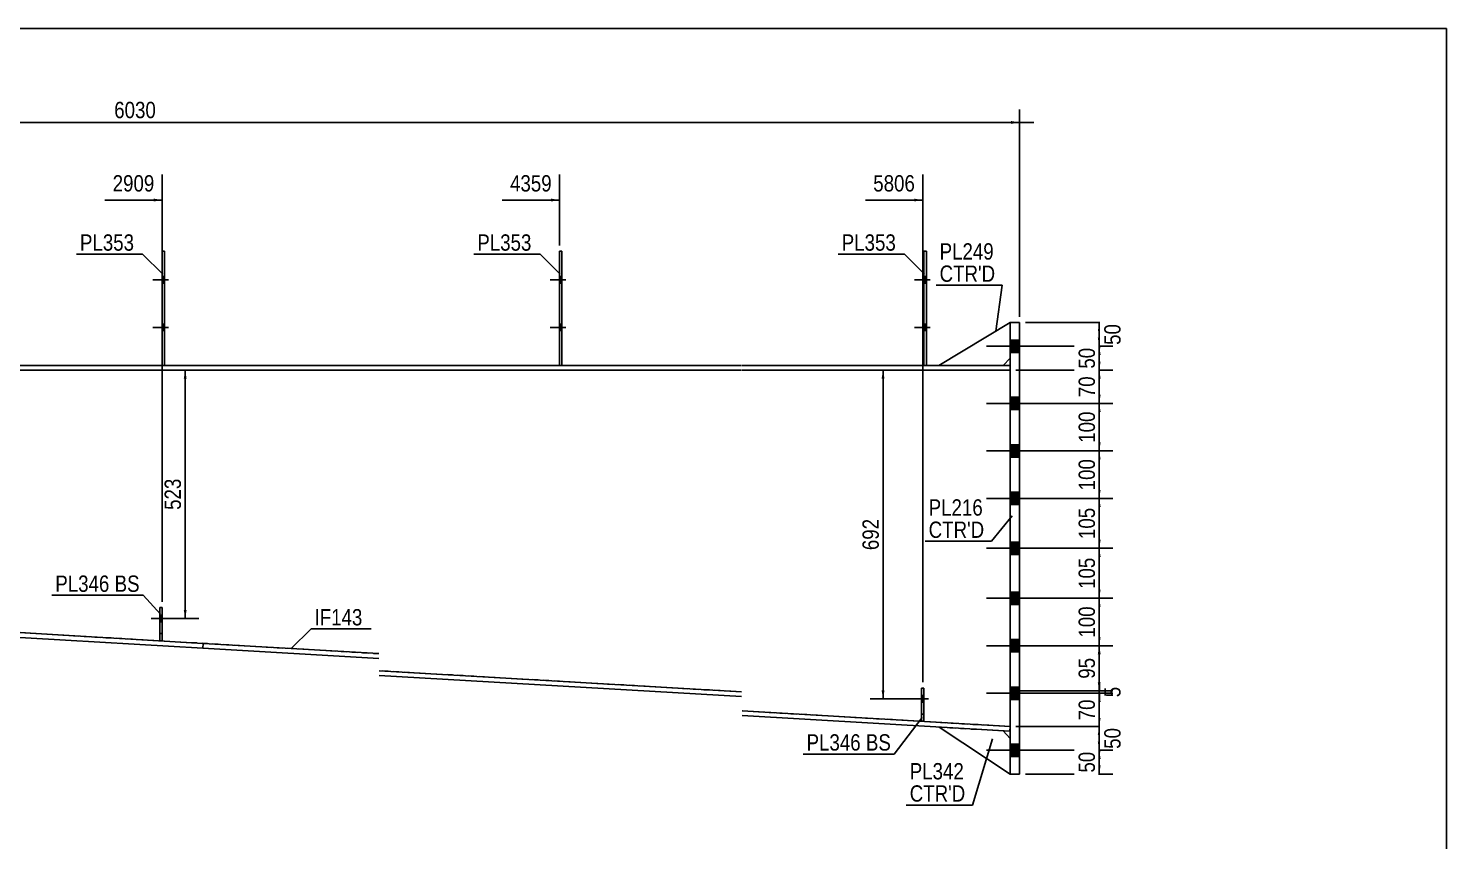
# Model space of a CAD drawing. Header units: millimetres. Extents: x -278 to 134, y -161 to 126.
# Drawn here: x -114.8 to 134, y -16.5 to 125.9 of the extents above; entities that cross this region are included whole.
import ezdxf

# ---------------------------------------------------------------- set-up
doc = ezdxf.new("R2010")
doc.units = ezdxf.units.MM
doc.linetypes.add('DXK_LINE_DOT1', pattern=[1.8814, 0.9407, -0.9407])
doc.linetypes.add('DXK_LINE_DOT2', pattern=[3.9198, 1.9599, -1.9599])
doc.styles.add('Arial Narrow', font='ARIALN.TTF', dxfattribs={"height": 0.2})

# ---------------------------------------------------------------- blocks, each defined once
blk = doc.blocks.new('Unknown-622306180-1210')
at = {"color": 5, "linetype": 'Continuous'}
for p, q in [((134.03, 125.9), (-275.97, 125.9)), ((134.03, -161.1), (134.03, 125.9))]:
    blk.add_line(p, q, dxfattribs=at)
blk = doc.blocks.new('Part-622306180-1384 - 1361')
at = {"color": 2, "linetype": 'Continuous'}
for p, q in [((41.92, 4.4), (41.92, 10.23)), ((41.92, 10.23), (42.34, 10.23)), ((42.34, 10.23), (42.34, 4.4)), ((42.34, 4.4), (41.92, 4.4))]:
    blk.add_line(p, q, dxfattribs=at)
at = {"color": 7, "linetype": 'DXK_LINE_DOT1'}
blk.add_line((41.92, 5.65), (42.34, 5.65), dxfattribs=at)
blk = doc.blocks.new('Part-622306180-1587 - 1361')
at = {"color": 2, "linetype": 'Continuous'}
for p, q in [((-21.18, 86.81), (-21.59, 86.81)), ((-21.59, 86.81), (-21.59, 66.81)), ((-21.18, 66.81), (-21.18, 86.81))]:
    blk.add_line(p, q, dxfattribs=at)
at = {"color": 7, "linetype": 'DXK_LINE_DOT1'}
blk.add_line((-21.59, 66.81), (-21.18, 66.81), dxfattribs=at)
blk = doc.blocks.new('Part-622306180-1406 - 1361')
at = {"color": 7, "linetype": 'DXK_LINE_DOT1'}
for p, q in [((41.92, 4.4), (41.92, 10.23)), ((41.92, 10.23), (42.34, 10.23)), ((42.34, 10.23), (42.34, 4.4)), ((42.34, 4.4), (41.92, 4.4))]:
    blk.add_line(p, q, dxfattribs=at)
blk = doc.blocks.new('Part-622306180-1428 - 1361')
at = {"color": 2, "linetype": 'Continuous'}
for p, q in [((-91.72, 18.52), (-91.72, 24.35)), ((-91.72, 24.35), (-91.3, 24.35)), ((-91.3, 24.35), (-91.3, 18.52)), ((-91.3, 18.52), (-91.72, 18.52))]:
    blk.add_line(p, q, dxfattribs=at)
at = {"color": 7, "linetype": 'DXK_LINE_DOT1'}
blk.add_line((-91.72, 19.77), (-91.3, 19.77), dxfattribs=at)
blk = doc.blocks.new('Part-622306180-1450 - 1361')
at = {"color": 2, "linetype": 'Continuous'}
for p, q in [((-123.22, 66.81), (-53.32, 66.81)), ((-123.22, 65.98), (-53.32, 65.98)), ((-53.22, 66.81), (10.32, 66.81)), ((-53.22, 65.98), (10.32, 65.98)), ((10.42, 66.81), (57.46, 66.81)), ((10.42, 65.98), (57.46, 65.98))]:
    blk.add_line(p, q, dxfattribs=at)
at = {"color": 7, "linetype": 'DXK_LINE_DOT1'}
blk.add_line((57.46, 65.98), (57.46, 66.81), dxfattribs=at)
blk = doc.blocks.new('Bolt-622306180-1766 - 1361')
at = {"linetype": 'Continuous'}
blk.add_hatch(color=3, dxfattribs=at).paths.add_polyline_path([(42.34, 7.73), (42.34, 8.9), (41.92, 8.9), (41.92, 7.73)])
at = {"color": 3, "linetype": 'Continuous'}
for p, q in [((43.13, 8.32), (40.38, 8.32)), ((42.34, 8.9), (41.92, 8.9)), ((42.34, 7.73), (41.92, 7.73))]:
    blk.add_line(p, q, dxfattribs=at)
blk = doc.blocks.new('Part-622306180-1690 - 1361')
at = {"color": 2, "linetype": 'Continuous'}
for p, q in [((57.46, 74.31), (59.12, 74.31)), ((57.46, -4.85), (57.46, 74.31)), ((59.12, 74.31), (59.12, -4.85)), ((59.12, -4.85), (57.46, -4.85))]:
    blk.add_line(p, q, dxfattribs=at)
blk = doc.blocks.new('Bolt-622306180-1764 - 1361')
at = {"color": 3, "linetype": 'DXK_LINE_DOT2'}
for p, q in [((-90.51, 22.44), (-93.26, 22.44)), ((-91.3, 23.02), (-91.72, 23.02)), ((-91.3, 21.85), (-91.72, 21.85))]:
    blk.add_line(p, q, dxfattribs=at)
blk = doc.blocks.new('Part-622306180-1525 - 1361')
at = {"color": 2, "linetype": 'Continuous'}
for p, q in [((-249.33, 32.63), (-249.38, 31.8)), ((-187.25, 29), (-249.33, 32.63)), ((-187.25, 28.17), (-249.38, 31.8)), ((-123.32, 23.68), (-187.15, 27.41)), ((-123.32, 22.84), (-187.15, 26.57)), ((-84.1, 18.06), (-123.22, 20.35)), ((-84.15, 17.23), (-123.22, 19.51)), ((-84.15, 17.23), (-84.1, 18.06))]:
    blk.add_line(p, q, dxfattribs=at)
blk = doc.blocks.new('Part-622306180-1547 - 1361')
at = {"color": 2, "linetype": 'Continuous'}
for p, q in [((-84.15, 17.23), (-84.1, 18.06)), ((-53.32, 16.26), (-84.1, 18.06)), ((-53.32, 15.43), (-84.15, 17.23)), ((10.32, 9.56), (-53.22, 13.27)), ((10.32, 8.72), (-53.22, 12.44)), ((57.46, 3.48), (10.42, 6.23)), ((57.41, 2.65), (10.42, 5.39)), ((57.41, 2.65), (57.46, 3.48))]:
    blk.add_line(p, q, dxfattribs=at)
blk = doc.blocks.new('Part-622306180-1552 - 1361')
at = {"color": 7, "linetype": 'DXK_LINE_DOT1'}
for p, q in [((-123.22, 65.98), (-53.32, 65.98)), ((-53.22, 65.98), (10.32, 65.98)), ((10.42, 65.98), (57.46, 65.98)), ((57.46, 65.98), (57.46, 3.48)), ((-53.32, 16.26), (-123.22, 20.35)), ((10.32, 9.56), (-53.22, 13.27)), ((57.46, 3.48), (10.42, 6.23))]:
    blk.add_line(p, q, dxfattribs=at)
blk = doc.blocks.new('Bolt-622306180-1553 - 1361')
at = {"linetype": 'Continuous'}
for points in [[(57.46, 71.23), (57.46, 69.06), (59.12, 69.06), (59.12, 71.23)], [(57.46, 71.23), (57.46, 69.06), (59.12, 69.06), (59.12, 71.23)], [(57.46, 61.23), (57.46, 59.06), (59.12, 59.06), (59.12, 61.23)], [(57.46, 61.23), (57.46, 59.06), (59.12, 59.06), (59.12, 61.23)], [(57.46, 52.9), (57.46, 50.73), (59.12, 50.73), (59.12, 52.9)], [(57.46, 52.9), (57.46, 50.73), (59.12, 50.73), (59.12, 52.9)], [(57.46, 44.56), (57.46, 42.4), (59.12, 42.4), (59.12, 44.56)], [(57.46, 44.56), (57.46, 42.4), (59.12, 42.4), (59.12, 44.56)], [(57.46, 35.81), (57.46, 33.65), (59.12, 33.65), (59.12, 35.81)], [(57.46, 35.81), (57.46, 33.65), (59.12, 33.65), (59.12, 35.81)], [(57.46, 27.06), (57.46, 24.9), (59.12, 24.9), (59.12, 27.06)], [(57.46, 27.06), (57.46, 24.9), (59.12, 24.9), (59.12, 27.06)], [(57.46, 18.73), (57.46, 16.56), (59.12, 16.56), (59.12, 18.73)], [(57.46, 18.73), (57.46, 16.56), (59.12, 16.56), (59.12, 18.73)], [(57.46, 10.4), (57.46, 8.23), (59.12, 8.23), (59.12, 10.4)], [(57.46, 10.4), (57.46, 8.23), (59.12, 8.23), (59.12, 10.4)], [(57.46, 0.4), (57.46, -1.77), (59.12, -1.77), (59.12, 0.4)], [(57.46, 0.4), (57.46, -1.77), (59.12, -1.77), (59.12, 0.4)]]:
    blk.add_hatch(color=3, dxfattribs=at).paths.add_polyline_path(points)
at = {"color": 3, "linetype": 'Continuous'}
for p, q in [((62.11, 70.15), (53.29, 70.15)), ((62.11, 70.15), (53.29, 70.15)), ((59.12, 71.23), (57.46, 71.23)), ((59.12, 71.23), (57.46, 71.23)), ((59.12, 69.06), (57.46, 69.06)), ((59.12, 69.06), (57.46, 69.06)), ((62.11, 60.15), (53.29, 60.15)), ((62.11, 60.15), (53.29, 60.15)), ((59.12, 61.23), (57.46, 61.23)), ((59.12, 61.23), (57.46, 61.23)), ((59.12, 59.06), (57.46, 59.06)), ((59.12, 59.06), (57.46, 59.06)), ((59.12, 52.9), (57.46, 52.9)), ((59.12, 52.9), (57.46, 52.9)), ((62.11, 51.81), (53.29, 51.81)), ((62.11, 51.81), (53.29, 51.81)), ((59.12, 50.73), (57.46, 50.73)), ((59.12, 50.73), (57.46, 50.73)), ((62.11, 43.48), (53.29, 43.48)), ((62.11, 43.48), (53.29, 43.48)), ((59.12, 44.56), (57.46, 44.56)), ((59.12, 44.56), (57.46, 44.56)), ((59.12, 42.4), (57.46, 42.4)), ((59.12, 42.4), (57.46, 42.4)), ((59.12, 35.81), (57.46, 35.81)), ((59.12, 35.81), (57.46, 35.81)), ((62.11, 34.73), (53.29, 34.73)), ((62.11, 34.73), (53.29, 34.73)), ((59.12, 33.65), (57.46, 33.65)), ((59.12, 33.65), (57.46, 33.65)), ((62.11, 25.98), (53.29, 25.98)), ((62.11, 25.98), (53.29, 25.98)), ((59.12, 27.06), (57.46, 27.06)), ((59.12, 27.06), (57.46, 27.06)), ((59.12, 24.9), (57.46, 24.9)), ((59.12, 24.9), (57.46, 24.9)), ((62.11, 17.65), (53.29, 17.65)), ((62.11, 17.65), (53.29, 17.65)), ((59.12, 18.73), (57.46, 18.73)), ((59.12, 18.73), (57.46, 18.73)), ((59.12, 16.56), (57.46, 16.56)), ((59.12, 16.56), (57.46, 16.56)), ((59.12, 10.4), (57.46, 10.4)), ((59.12, 10.4), (57.46, 10.4)), ((62.11, 9.31), (53.29, 9.31)), ((62.11, 9.31), (53.29, 9.31)), ((59.12, 8.23), (57.46, 8.23)), ((59.12, 8.23), (57.46, 8.23)), ((59.12, 0.4), (57.46, 0.4)), ((59.12, 0.4), (57.46, 0.4)), ((62.11, -0.69), (53.29, -0.69)), ((62.11, -0.69), (53.29, -0.69)), ((59.12, -1.77), (57.46, -1.77)), ((59.12, -1.77), (57.46, -1.77))]:
    blk.add_line(p, q, dxfattribs=at)
blk = doc.blocks.new('Bolt-622306180-1554 - 1361')
at = {"linetype": 'Continuous'}
for points in [[(-21.18, 81.23), (-21.18, 82.4), (-21.59, 82.4), (-21.59, 81.23)], [(-21.18, 81.23), (-21.18, 82.4), (-21.59, 82.4), (-21.59, 81.23)], [(-21.18, 72.9), (-21.18, 74.06), (-21.59, 74.06), (-21.59, 72.9)], [(-21.18, 72.9), (-21.18, 74.06), (-21.59, 74.06), (-21.59, 72.9)]]:
    blk.add_hatch(color=3, dxfattribs=at).paths.add_polyline_path(points)
at = {"color": 3, "linetype": 'Continuous'}
for p, q in [((-21.18, 82.4), (-21.59, 82.4)), ((-21.18, 82.4), (-21.59, 82.4)), ((-20.51, 81.81), (-23.26, 81.81)), ((-20.51, 81.81), (-23.26, 81.81)), ((-21.18, 81.23), (-21.59, 81.23)), ((-21.18, 81.23), (-21.59, 81.23)), ((-20.51, 73.48), (-23.26, 73.48)), ((-20.51, 73.48), (-23.26, 73.48)), ((-21.18, 74.06), (-21.59, 74.06)), ((-21.18, 74.06), (-21.59, 74.06)), ((-21.18, 72.9), (-21.59, 72.9)), ((-21.18, 72.9), (-21.59, 72.9))]:
    blk.add_line(p, q, dxfattribs=at)
blk = doc.blocks.new('Bolt-622306180-1555 - 1361')
at = {"linetype": 'Continuous'}
for points in [[(42.76, 81.23), (42.76, 82.4), (42.34, 82.4), (42.34, 81.23)], [(42.76, 81.23), (42.76, 82.4), (42.34, 82.4), (42.34, 81.23)], [(42.76, 72.9), (42.76, 74.06), (42.34, 74.06), (42.34, 72.9)], [(42.76, 72.9), (42.76, 74.06), (42.34, 74.06), (42.34, 72.9)]]:
    blk.add_hatch(color=3, dxfattribs=at).paths.add_polyline_path(points)
at = {"color": 3, "linetype": 'Continuous'}
for p, q in [((42.76, 82.4), (42.34, 82.4)), ((42.76, 82.4), (42.34, 82.4)), ((43.42, 81.81), (40.67, 81.81)), ((43.42, 81.81), (40.67, 81.81)), ((42.76, 81.23), (42.34, 81.23)), ((42.76, 81.23), (42.34, 81.23)), ((43.42, 73.48), (40.67, 73.48)), ((43.42, 73.48), (40.67, 73.48)), ((42.76, 74.06), (42.34, 74.06)), ((42.76, 74.06), (42.34, 74.06)), ((42.76, 72.9), (42.34, 72.9)), ((42.76, 72.9), (42.34, 72.9))]:
    blk.add_line(p, q, dxfattribs=at)
blk = doc.blocks.new('Part-622306180-1582 - 1361')
at = {"color": 2, "linetype": 'Continuous'}
for p, q in [((-91.3, 66.81), (-91.3, 86.81)), ((-91.3, 86.81), (-90.88, 86.81)), ((-90.88, 66.81), (-90.88, 86.81))]:
    blk.add_line(p, q, dxfattribs=at)
at = {"color": 7, "linetype": 'DXK_LINE_DOT1'}
blk.add_line((-91.3, 66.81), (-90.88, 66.81), dxfattribs=at)
blk = doc.blocks.new('Part-622306180-1592 - 1361')
at = {"color": 2, "linetype": 'Continuous'}
for p, q in [((42.76, 86.81), (42.34, 86.81)), ((42.34, 86.81), (42.34, 66.81)), ((42.76, 66.81), (42.76, 86.81))]:
    blk.add_line(p, q, dxfattribs=at)
at = {"color": 7, "linetype": 'DXK_LINE_DOT1'}
blk.add_line((42.34, 66.81), (42.76, 66.81), dxfattribs=at)
blk = doc.blocks.new('Part-622306180-1661 - 1361')
at = {"color": 2, "linetype": 'Continuous'}
for p, q in [((57.46, -4.86), (44.98, 3.37)), ((56.21, 2.72), (57.46, 1.39))]:
    blk.add_line(p, q, dxfattribs=at)
at = {"color": 7, "linetype": 'DXK_LINE_DOT1'}
for p, q in [((44.98, 3.37), (56.21, 2.72)), ((57.46, -4.86), (57.46, 1.39))]:
    blk.add_line(p, q, dxfattribs=at)
blk = doc.blocks.new('Part-622306180-1712 - 1361')
at = {"color": 7, "linetype": 'DXK_LINE_DOT1'}
for p, q in [((-91.72, 18.52), (-91.72, 24.35)), ((-91.72, 24.35), (-91.3, 24.35)), ((-91.3, 24.35), (-91.3, 18.52)), ((-91.3, 18.52), (-91.72, 18.52))]:
    blk.add_line(p, q, dxfattribs=at)
blk = doc.blocks.new('Part-622306180-1741 - 1361')
at = {"color": 2, "linetype": 'Continuous'}
for p, q in [((57.46, 74.31), (44.96, 66.81)), ((56.21, 66.81), (57.46, 68.06))]:
    blk.add_line(p, q, dxfattribs=at)
at = {"color": 7, "linetype": 'DXK_LINE_DOT1'}
for p, q in [((57.46, 68.06), (57.46, 74.31)), ((44.96, 66.81), (56.21, 66.81))]:
    blk.add_line(p, q, dxfattribs=at)
blk = doc.blocks.new('Bolt-622306180-1762 - 1361')
at = {"linetype": 'Continuous'}
for points in [[(-90.88, 81.23), (-90.88, 82.4), (-91.3, 82.4), (-91.3, 81.23)], [(-90.88, 81.23), (-90.88, 82.4), (-91.3, 82.4), (-91.3, 81.23)], [(-90.88, 72.9), (-90.88, 74.06), (-91.3, 74.06), (-91.3, 72.9)], [(-90.88, 72.9), (-90.88, 74.06), (-91.3, 74.06), (-91.3, 72.9)]]:
    blk.add_hatch(color=3, dxfattribs=at).paths.add_polyline_path(points)
at = {"color": 3, "linetype": 'Continuous'}
for p, q in [((-90.88, 82.4), (-91.3, 82.4)), ((-90.88, 82.4), (-91.3, 82.4)), ((-90.22, 81.81), (-92.97, 81.81)), ((-90.22, 81.81), (-92.97, 81.81)), ((-90.88, 81.23), (-91.3, 81.23)), ((-90.88, 81.23), (-91.3, 81.23)), ((-90.22, 73.48), (-92.97, 73.48)), ((-90.22, 73.48), (-92.97, 73.48)), ((-90.88, 74.06), (-91.3, 74.06)), ((-90.88, 74.06), (-91.3, 74.06)), ((-90.88, 72.9), (-91.3, 72.9)), ((-90.88, 72.9), (-91.3, 72.9))]:
    blk.add_line(p, q, dxfattribs=at)
blk = doc.blocks.new('Bolt-622306180-1763 - 1361')
at = {"linetype": 'Continuous'}
blk.add_hatch(color=3, dxfattribs=at).paths.add_polyline_path([(-91.3, 21.85), (-91.3, 23.02), (-91.72, 23.02), (-91.72, 21.85)])
at = {"color": 3, "linetype": 'Continuous'}
for p, q in [((-90.51, 22.44), (-93.26, 22.44)), ((-91.3, 23.02), (-91.72, 23.02)), ((-91.3, 21.85), (-91.72, 21.85))]:
    blk.add_line(p, q, dxfattribs=at)
blk = doc.blocks.new('Bolt-622306180-1767 - 1361')
at = {"color": 3, "linetype": 'DXK_LINE_DOT2'}
for p, q in [((43.13, 8.32), (40.38, 8.32)), ((42.34, 8.9), (41.92, 8.9)), ((42.34, 7.73), (41.92, 7.73))]:
    blk.add_line(p, q, dxfattribs=at)
blk = doc.blocks.new('StraightDimension-622306180-4343 - 1361')
at = {"linetype": 'Continuous'}
for points in [[(72.83, 72.81), (73.08, 74.31), (73.33, 72.81)], [(73.33, 71.65), (73.08, 70.15), (72.83, 71.65)]]:
    blk.add_hatch(color=7, dxfattribs=at).paths.add_polyline_path(points)
at = {"color": 7, "linetype": 'Continuous'}
for p, q in [((60.12, 74.31), (75.33, 74.31)), ((73.08, 70.15), (73.08, 74.31)), ((58.46, 70.15), (75.33, 70.15))]:
    blk.add_line(p, q, dxfattribs=at)
at = {"color": 0}
blk.add_wipeout([(77.43, 74.66), (73.23, 74.66), (73.23, 69.8), (77.43, 69.8)], dxfattribs=at)
at = {"color": 3, "style": 'Arial Narrow'}
blk.add_text('50', height=2.863, rotation=90.0002, dxfattribs=at).set_placement((76.83, 70.4))
blk = doc.blocks.new('StraightDimension-622306180-4345 - 1361')
at = {"linetype": 'Continuous'}
for points in [[(72.83, 64.48), (73.08, 65.98), (73.33, 64.48)], [(73.33, 61.65), (73.08, 60.15), (72.83, 61.65)]]:
    blk.add_hatch(color=7, dxfattribs=at).paths.add_polyline_path(points)
at = {"color": 7, "linetype": 'Continuous'}
for p, q in [((58.46, 65.98), (75.48, 65.98)), ((73.08, 60.15), (73.08, 65.98)), ((58.46, 60.15), (75.48, 60.15))]:
    blk.add_line(p, q, dxfattribs=at)
at = {"color": 0}
blk.add_wipeout([(72.93, 65.49), (68.73, 65.49), (68.73, 60.63), (72.93, 60.63)], dxfattribs=at)
at = {"color": 3, "style": 'Arial Narrow'}
blk.add_text('70', height=2.863, rotation=90.0002, dxfattribs=at).set_placement((72.33, 61.23))
blk = doc.blocks.new('StraightDimension-622306180-4352 - 1361')
at = {"linetype": 'Continuous'}
for points in [[(73.33, 11.24), (73.08, 9.74), (72.83, 11.24)], [(72.83, 7.81), (73.08, 9.31), (73.33, 7.81)]]:
    blk.add_hatch(color=7, dxfattribs=at).paths.add_polyline_path(points)
at = {"color": 7, "linetype": 'Continuous'}
for p, q in [((58.46, 9.74), (75.33, 9.74)), ((58.46, 9.31), (75.33, 9.31)), ((73.08, 9.31), (73.08, 9.74))]:
    blk.add_line(p, q, dxfattribs=at)
at = {"color": 0}
blk.add_wipeout([(77.43, 11.04), (73.23, 11.04), (73.23, 8.01), (77.43, 8.01)], dxfattribs=at)
at = {"color": 3, "style": 'Arial Narrow'}
blk.add_text('5', height=2.86, rotation=90.0002, dxfattribs=at).set_placement((76.83, 8.61))
blk = doc.blocks.new('StraightDimension-622306180-2041 - 1361')
at = {"linetype": 'Continuous'}
blk.add_hatch(color=7, dxfattribs=at).paths.add_polyline_path([(57.62, 109.66), (59.12, 109.41), (57.62, 109.16)])
at = {"color": 7, "linetype": 'Continuous'}
for p, q in [((59.12, 75.31), (59.12, 111.66)), ((-251.25, 109.41), (59.12, 109.41)), ((59.12, 109.41), (61.62, 109.41))]:
    blk.add_line(p, q, dxfattribs=at)
at = {"color": 0}
blk.add_wipeout([(-91.81, 109.56), (-91.81, 113.76), (-100.32, 113.76), (-100.32, 109.56)], dxfattribs=at)
at = {"color": 3, "style": 'Arial Narrow'}
blk.add_text('6030', height=2.863, dxfattribs=at).set_placement((-99.72, 110.16))
blk = doc.blocks.new('StraightDimension-622306180-2052 - 1361')
at = {"linetype": 'Continuous'}
for points in [[(-87.52, 64.48), (-87.27, 65.98), (-87.02, 64.48)], [(-87.02, 23.94), (-87.27, 22.44), (-87.52, 23.94)]]:
    blk.add_hatch(color=7, dxfattribs=at).paths.add_polyline_path(points)
at = {"color": 7, "linetype": 'Continuous'}
for p, q in [((-85.1, 65.98), (-89.52, 65.98)), ((-87.27, 22.44), (-87.27, 65.98)), ((-90.45, 22.44), (-84.87, 22.44))]:
    blk.add_line(p, q, dxfattribs=at)
at = {"color": 0}
blk.add_wipeout([(-87.42, 47.55), (-91.62, 47.55), (-91.62, 40.87), (-87.42, 40.87)], dxfattribs=at)
at = {"color": 3, "style": 'Arial Narrow'}
blk.add_text('523', height=2.863, rotation=90.0002, dxfattribs=at).set_placement((-88.02, 41.47))
blk = doc.blocks.new('StraightDimension-622306180-2125 - 1361')
at = {"linetype": 'Continuous'}
for points in [[(34.91, 64.48), (35.16, 65.98), (35.41, 64.48)], [(35.41, 9.82), (35.16, 8.32), (34.91, 9.82)]]:
    blk.add_hatch(color=7, dxfattribs=at).paths.add_polyline_path(points)
at = {"color": 7, "linetype": 'Continuous'}
for p, q in [((42.28, 65.98), (32.91, 65.98)), ((35.16, 8.32), (35.16, 65.98)), ((42.24, 8.32), (32.91, 8.32))]:
    blk.add_line(p, q, dxfattribs=at)
at = {"color": 0}
blk.add_wipeout([(35.01, 40.49), (30.81, 40.49), (30.81, 33.81), (35.01, 33.81)], dxfattribs=at)
at = {"color": 3, "style": 'Arial Narrow'}
blk.add_text('692', height=2.863, rotation=90.0002, dxfattribs=at).set_placement((34.41, 34.41))
blk = doc.blocks.new('StraightDimension-622306180-4344 - 1361')
at = {"linetype": 'Continuous'}
for points in [[(72.83, 68.65), (73.08, 70.15), (73.33, 68.65)], [(73.33, 67.48), (73.08, 65.98), (72.83, 67.48)]]:
    blk.add_hatch(color=7, dxfattribs=at).paths.add_polyline_path(points)
at = {"color": 7, "linetype": 'Continuous'}
for p, q in [((58.46, 70.15), (75.48, 70.15)), ((73.08, 65.98), (73.08, 70.15)), ((58.46, 65.98), (75.48, 65.98))]:
    blk.add_line(p, q, dxfattribs=at)
at = {"color": 0}
blk.add_wipeout([(72.93, 70.49), (68.73, 70.49), (68.73, 65.63), (72.93, 65.63)], dxfattribs=at)
at = {"color": 3, "style": 'Arial Narrow'}
blk.add_text('50', height=2.863, rotation=90.0002, dxfattribs=at).set_placement((72.33, 66.23))
blk = doc.blocks.new('StraightDimension-622306180-4346 - 1361')
at = {"linetype": 'Continuous'}
for points in [[(72.83, 58.65), (73.08, 60.15), (73.33, 58.65)], [(73.33, 53.31), (73.08, 51.81), (72.83, 53.31)]]:
    blk.add_hatch(color=7, dxfattribs=at).paths.add_polyline_path(points)
at = {"color": 7, "linetype": 'Continuous'}
for p, q in [((58.46, 60.15), (75.48, 60.15)), ((73.08, 51.81), (73.08, 60.15)), ((58.46, 51.81), (75.48, 51.81))]:
    blk.add_line(p, q, dxfattribs=at)
at = {"color": 0}
blk.add_wipeout([(72.93, 59.32), (68.73, 59.32), (68.73, 52.64), (72.93, 52.64)], dxfattribs=at)
at = {"color": 3, "style": 'Arial Narrow'}
blk.add_text('100', height=2.863, rotation=90.0002, dxfattribs=at).set_placement((72.33, 53.24))
blk = doc.blocks.new('StraightDimension-622306180-4347 - 1361')
at = {"linetype": 'Continuous'}
for points in [[(72.83, 50.31), (73.08, 51.81), (73.33, 50.31)], [(73.33, 44.98), (73.08, 43.48), (72.83, 44.98)]]:
    blk.add_hatch(color=7, dxfattribs=at).paths.add_polyline_path(points)
at = {"color": 7, "linetype": 'Continuous'}
for p, q in [((58.46, 51.81), (75.48, 51.81)), ((73.08, 43.48), (73.08, 51.81)), ((58.7, 43.48), (75.48, 43.48))]:
    blk.add_line(p, q, dxfattribs=at)
at = {"color": 0}
blk.add_wipeout([(72.93, 50.99), (68.73, 50.99), (68.73, 44.3), (72.93, 44.3)], dxfattribs=at)
at = {"color": 3, "style": 'Arial Narrow'}
blk.add_text('100', height=2.863, rotation=90.0002, dxfattribs=at).set_placement((72.33, 44.9))
blk = doc.blocks.new('StraightDimension-622306180-4348 - 1361')
at = {"linetype": 'Continuous'}
for points in [[(72.83, 41.98), (73.08, 43.48), (73.33, 41.98)], [(73.33, 36.23), (73.08, 34.73), (72.83, 36.23)]]:
    blk.add_hatch(color=7, dxfattribs=at).paths.add_polyline_path(points)
at = {"color": 7, "linetype": 'Continuous'}
for p, q in [((58.7, 43.48), (75.48, 43.48)), ((73.08, 34.73), (73.08, 43.48)), ((58.46, 34.73), (75.48, 34.73))]:
    blk.add_line(p, q, dxfattribs=at)
at = {"color": 0}
blk.add_wipeout([(72.93, 42.45), (68.73, 42.45), (68.73, 35.76), (72.93, 35.76)], dxfattribs=at)
at = {"color": 3, "style": 'Arial Narrow'}
blk.add_text('105', height=2.863, rotation=90.0002, dxfattribs=at).set_placement((72.33, 36.36))
blk = doc.blocks.new('StraightDimension-622306180-4349 - 1361')
at = {"linetype": 'Continuous'}
for points in [[(72.83, 33.23), (73.08, 34.73), (73.33, 33.23)], [(73.33, 27.48), (73.08, 25.98), (72.83, 27.48)]]:
    blk.add_hatch(color=7, dxfattribs=at).paths.add_polyline_path(points)
at = {"color": 7, "linetype": 'Continuous'}
for p, q in [((58.46, 34.73), (75.48, 34.73)), ((73.08, 25.98), (73.08, 34.73)), ((58.46, 25.98), (75.48, 25.98))]:
    blk.add_line(p, q, dxfattribs=at)
at = {"color": 0}
blk.add_wipeout([(72.93, 33.7), (68.73, 33.7), (68.73, 27.01), (72.93, 27.01)], dxfattribs=at)
at = {"color": 3, "style": 'Arial Narrow'}
blk.add_text('105', height=2.863, rotation=90.0002, dxfattribs=at).set_placement((72.33, 27.61))
blk = doc.blocks.new('StraightDimension-622306180-4350 - 1361')
at = {"linetype": 'Continuous'}
for points in [[(72.83, 24.48), (73.08, 25.98), (73.33, 24.48)], [(73.33, 19.15), (73.08, 17.65), (72.83, 19.15)]]:
    blk.add_hatch(color=7, dxfattribs=at).paths.add_polyline_path(points)
at = {"color": 7, "linetype": 'Continuous'}
for p, q in [((58.46, 25.98), (75.48, 25.98)), ((73.08, 17.65), (73.08, 25.98)), ((58.46, 17.65), (75.48, 17.65))]:
    blk.add_line(p, q, dxfattribs=at)
at = {"color": 0}
blk.add_wipeout([(72.93, 25.16), (68.73, 25.16), (68.73, 18.47), (72.93, 18.47)], dxfattribs=at)
at = {"color": 3, "style": 'Arial Narrow'}
blk.add_text('100', height=2.863, rotation=90.0002, dxfattribs=at).set_placement((72.33, 19.07))
blk = doc.blocks.new('StraightDimension-622306180-4351 - 1361')
at = {"linetype": 'Continuous'}
for points in [[(72.83, 16.15), (73.08, 17.65), (73.33, 16.15)], [(73.33, 11.24), (73.08, 9.74), (72.83, 11.24)]]:
    blk.add_hatch(color=7, dxfattribs=at).paths.add_polyline_path(points)
at = {"color": 7, "linetype": 'Continuous'}
for p, q in [((58.46, 17.65), (75.48, 17.65)), ((73.08, 9.74), (73.08, 17.65)), ((58.46, 9.74), (75.48, 9.74))]:
    blk.add_line(p, q, dxfattribs=at)
at = {"color": 0}
blk.add_wipeout([(72.93, 16.12), (68.73, 16.12), (68.73, 11.26), (72.93, 11.26)], dxfattribs=at)
at = {"color": 3, "style": 'Arial Narrow'}
blk.add_text('95', height=2.863, rotation=90.0002, dxfattribs=at).set_placement((72.33, 11.86))
blk = doc.blocks.new('StraightDimension-622306180-4353 - 1361')
at = {"linetype": 'Continuous'}
for points in [[(72.83, 7.81), (73.08, 9.31), (73.33, 7.81)], [(73.33, 4.98), (73.08, 3.48), (72.83, 4.98)]]:
    blk.add_hatch(color=7, dxfattribs=at).paths.add_polyline_path(points)
at = {"color": 7, "linetype": 'Continuous'}
for p, q in [((58.46, 9.31), (75.48, 9.31)), ((73.08, 3.48), (73.08, 9.31)), ((58.46, 3.48), (75.48, 3.48))]:
    blk.add_line(p, q, dxfattribs=at)
at = {"color": 0}
blk.add_wipeout([(72.93, 8.83), (68.73, 8.83), (68.73, 3.97), (72.93, 3.97)], dxfattribs=at)
at = {"color": 3, "style": 'Arial Narrow'}
blk.add_text('70', height=2.863, rotation=90.0002, dxfattribs=at).set_placement((72.33, 4.57))
blk = doc.blocks.new('StraightDimension-622306180-4354 - 1361')
at = {"linetype": 'Continuous'}
for points in [[(72.83, 1.98), (73.08, 3.48), (73.33, 1.98)], [(73.33, 0.81), (73.08, -0.69), (72.83, 0.81)]]:
    blk.add_hatch(color=7, dxfattribs=at).paths.add_polyline_path(points)
at = {"color": 7, "linetype": 'Continuous'}
for p, q in [((58.46, 3.48), (75.33, 3.48)), ((73.08, -0.69), (73.08, 3.48)), ((58.46, -0.69), (75.33, -0.69))]:
    blk.add_line(p, q, dxfattribs=at)
at = {"color": 0}
blk.add_wipeout([(77.43, 3.82), (73.23, 3.82), (73.23, -1.03), (77.43, -1.03)], dxfattribs=at)
at = {"color": 3, "style": 'Arial Narrow'}
blk.add_text('50', height=2.863, rotation=90.0002, dxfattribs=at).set_placement((76.83, -0.43))
blk = doc.blocks.new('StraightDimension-622306180-4355 - 1361')
at = {"linetype": 'Continuous'}
for points in [[(72.83, -2.19), (73.08, -0.69), (73.33, -2.19)], [(73.33, -3.35), (73.08, -4.85), (72.83, -3.35)]]:
    blk.add_hatch(color=7, dxfattribs=at).paths.add_polyline_path(points)
at = {"color": 7, "linetype": 'Continuous'}
for p, q in [((58.46, -0.69), (75.48, -0.69)), ((73.08, -4.85), (73.08, -0.69)), ((60.12, -4.85), (75.48, -4.85))]:
    blk.add_line(p, q, dxfattribs=at)
at = {"color": 0}
blk.add_wipeout([(72.93, -0.34), (68.73, -0.34), (68.73, -5.2), (72.93, -5.2)], dxfattribs=at)
at = {"color": 3, "style": 'Arial Narrow'}
blk.add_text('50', height=2.863, rotation=90.0002, dxfattribs=at).set_placement((72.33, -4.6))
blk = doc.blocks.new('StraightDimension-622306180-5265 - 1361')
at = {"linetype": 'Continuous'}
blk.add_hatch(color=7, dxfattribs=at).paths.add_polyline_path([(40.63, 96.05), (42.13, 95.8), (40.63, 95.55)])
at = {"color": 7, "linetype": 'Continuous'}
for p, q in [((42.13, 11.23), (42.13, 100.3)), ((32.07, 95.8), (42.13, 95.8))]:
    blk.add_line(p, q, dxfattribs=at)
at = {"color": 0}
blk.add_wipeout([(41.36, 96.7), (41.36, 100.9), (32.84, 100.9), (32.84, 96.7)], dxfattribs=at)
at = {"color": 3, "style": 'Arial Narrow'}
blk.add_text('5806', height=2.863, dxfattribs=at).set_placement((33.44, 97.3))
blk = doc.blocks.new('StraightDimension-622306180-5266 - 1361')
at = {"linetype": 'Continuous'}
blk.add_hatch(color=7, dxfattribs=at).paths.add_polyline_path([(-23.09, 96.05), (-21.59, 95.8), (-23.09, 95.55)])
at = {"color": 7, "linetype": 'Continuous'}
for p, q in [((-21.59, 87.81), (-21.59, 100.3)), ((-31.66, 95.8), (-21.59, 95.8))]:
    blk.add_line(p, q, dxfattribs=at)
at = {"color": 0}
blk.add_wipeout([(-22.37, 96.7), (-22.37, 100.9), (-30.88, 100.9), (-30.88, 96.7)], dxfattribs=at)
at = {"color": 3, "style": 'Arial Narrow'}
blk.add_text('4359', height=2.863, dxfattribs=at).set_placement((-30.28, 97.3))
blk = doc.blocks.new('StraightDimension-622306180-5267 - 1361')
at = {"linetype": 'Continuous'}
blk.add_hatch(color=7, dxfattribs=at).paths.add_polyline_path([(-92.8, 96.05), (-91.3, 95.8), (-92.8, 95.55)])
at = {"color": 7, "linetype": 'Continuous'}
for p, q in [((-91.3, 25.35), (-91.3, 100.3)), ((-101.36, 95.8), (-91.3, 95.8))]:
    blk.add_line(p, q, dxfattribs=at)
at = {"color": 0}
blk.add_wipeout([(-92.08, 96.7), (-92.08, 100.9), (-100.59, 100.9), (-100.59, 96.7)], dxfattribs=at)
at = {"color": 3, "style": 'Arial Narrow'}
blk.add_text('2909', height=2.863, dxfattribs=at).set_placement((-99.99, 97.3))
blk = doc.blocks.new('Mark-622306180-1657 - 1361')
at = {"color": 7, "linetype": 'Continuous'}
blk.add_line((54.38, 1.34), (50.85, -10.29), dxfattribs=at)
at = {"color": 0}
blk.add_wipeout([(49.35, -5.79), (49.35, -2.79), (39.84, -2.79), (39.84, -5.79)], dxfattribs=at)
blk.add_wipeout([(49.35, -5.79), (49.35, -2.79), (39.84, -2.79), (39.84, -5.79)], dxfattribs=at)
blk.add_wipeout([(49.6, -9.69), (49.6, -6.69), (39.84, -6.69), (39.84, -9.69)], dxfattribs=at)
blk.add_wipeout([(49.6, -9.69), (49.6, -6.69), (39.84, -6.69), (39.84, -9.69)], dxfattribs=at)
at = {"color": 7, "linetype": 'Continuous'}
blk.add_line((39.24, -10.29), (50.85, -10.29), dxfattribs=at)
at = {"color": 3, "style": 'Arial Narrow'}
blk.add_text('PL342', height=2.863, dxfattribs=at).set_placement((39.84, -5.79))
at = {"color": 1, "style": 'Arial Narrow'}
blk.add_text("CTR'D", height=2.863, dxfattribs=at).set_placement((39.84, -9.69))
blk = doc.blocks.new('Mark-622306180-1583 - 1361')
at = {"color": 7, "linetype": 'Continuous'}
blk.add_line((-21.49, 82.79), (-25.02, 86.32), dxfattribs=at)
at = {"color": 0}
blk.add_wipeout([(-26.52, 86.92), (-26.52, 89.92), (-36.02, 89.92), (-36.02, 86.92)], dxfattribs=at)
blk.add_wipeout([(-26.52, 86.92), (-26.52, 89.92), (-36.02, 89.92), (-36.02, 86.92)], dxfattribs=at)
at = {"color": 7, "linetype": 'Continuous'}
blk.add_line((-36.62, 86.32), (-25.02, 86.32), dxfattribs=at)
at = {"color": 3, "style": 'Arial Narrow'}
blk.add_text('PL353', height=2.863, dxfattribs=at).set_placement((-36.02, 86.92))
blk = doc.blocks.new('Mark-622306180-1543 - 1361')
at = {"color": 0}
blk.add_wipeout([(-56.17, 21.21), (-56.17, 24.21), (-64.58, 24.21), (-64.58, 21.21)], dxfattribs=at)
blk.add_wipeout([(-56.17, 21.21), (-56.17, 24.21), (-64.58, 24.21), (-64.58, 21.21)], dxfattribs=at)
at = {"color": 7, "linetype": 'Continuous'}
for p, q in [((-68.71, 17.08), (-65.18, 20.61)), ((-65.18, 20.61), (-54.67, 20.61))]:
    blk.add_line(p, q, dxfattribs=at)
at = {"color": 3, "style": 'Arial Narrow'}
blk.add_text('IF143', height=2.863, dxfattribs=at).set_placement((-64.58, 21.21))
blk = doc.blocks.new('Mark-622306180-1578 - 1361')
at = {"color": 7, "linetype": 'Continuous'}
blk.add_line((-91.19, 82.79), (-94.73, 86.32), dxfattribs=at)
at = {"color": 0}
blk.add_wipeout([(-96.23, 86.92), (-96.23, 89.92), (-105.73, 89.92), (-105.73, 86.92)], dxfattribs=at)
blk.add_wipeout([(-96.23, 86.92), (-96.23, 89.92), (-105.73, 89.92), (-105.73, 86.92)], dxfattribs=at)
at = {"color": 7, "linetype": 'Continuous'}
blk.add_line((-106.33, 86.32), (-94.73, 86.32), dxfattribs=at)
at = {"color": 3, "style": 'Arial Narrow'}
blk.add_text('PL353', height=2.863, dxfattribs=at).set_placement((-105.73, 86.92))
blk = doc.blocks.new('Mark-622306180-1588 - 1361')
at = {"color": 7, "linetype": 'Continuous'}
blk.add_line((42.45, 82.79), (38.91, 86.32), dxfattribs=at)
at = {"color": 0}
blk.add_wipeout([(37.41, 86.92), (37.41, 89.92), (27.91, 89.92), (27.91, 86.92)], dxfattribs=at)
blk.add_wipeout([(37.41, 86.92), (37.41, 89.92), (27.91, 89.92), (27.91, 86.92)], dxfattribs=at)
at = {"color": 7, "linetype": 'Continuous'}
blk.add_line((27.31, 86.32), (38.91, 86.32), dxfattribs=at)
at = {"color": 3, "style": 'Arial Narrow'}
blk.add_text('PL353', height=2.863, dxfattribs=at).set_placement((27.91, 86.92))
blk = doc.blocks.new('Mark-622306180-1686 - 1361')
at = {"color": 7, "linetype": 'Continuous'}
blk.add_line((57.81, 40.41), (54.17, 35.96), dxfattribs=at)
at = {"color": 0}
blk.add_wipeout([(52.67, 40.46), (52.67, 43.46), (43.16, 43.46), (43.16, 40.46)], dxfattribs=at)
blk.add_wipeout([(52.67, 40.46), (52.67, 43.46), (43.16, 43.46), (43.16, 40.46)], dxfattribs=at)
blk.add_wipeout([(52.92, 36.56), (52.92, 39.56), (43.16, 39.56), (43.16, 36.56)], dxfattribs=at)
blk.add_wipeout([(52.92, 36.56), (52.92, 39.56), (43.16, 39.56), (43.16, 36.56)], dxfattribs=at)
at = {"color": 7, "linetype": 'Continuous'}
blk.add_line((42.56, 35.96), (54.17, 35.96), dxfattribs=at)
at = {"color": 3, "style": 'Arial Narrow'}
blk.add_text('PL216', height=2.863, dxfattribs=at).set_placement((43.16, 40.46))
at = {"color": 1, "style": 'Arial Narrow'}
blk.add_text("CTR'D", height=2.863, dxfattribs=at).set_placement((43.16, 36.56))
blk = doc.blocks.new('MarkSet-622306180-2407 - 1361')
at = {"color": 0}
blk.add_wipeout([(31.25, -0.74), (31.25, 2.26), (21.74, 2.26), (21.74, -0.74)], dxfattribs=at)
blk.add_wipeout([(31.25, -0.74), (31.25, 2.26), (21.74, 2.26), (21.74, -0.74)], dxfattribs=at)
blk.add_wipeout([(36.53, -0.74), (36.53, 2.26), (32.15, 2.26), (32.15, -0.74)], dxfattribs=at)
blk.add_wipeout([(36.53, -0.74), (36.53, 2.26), (32.15, 2.26), (32.15, -0.74)], dxfattribs=at)
at = {"color": 7, "linetype": 'Continuous'}
for p in [(42, 5.05), (21.14, -1.34)]:
    blk.add_line(p, (37.13, -1.34), dxfattribs=at)
at = {"color": 3, "style": 'Arial Narrow'}
for s, p in [('PL346', (21.74, -0.74)), ('BS', (32.15, -0.74))]:
    blk.add_text(s, height=2.863, dxfattribs=at).set_placement(p)
blk = doc.blocks.new('Mark-622306180-1737 - 1361')
at = {"color": 0}
blk.add_wipeout([(54.58, 85.36), (54.58, 88.36), (45.08, 88.36), (45.08, 85.36)], dxfattribs=at)
blk.add_wipeout([(54.58, 85.36), (54.58, 88.36), (45.08, 88.36), (45.08, 85.36)], dxfattribs=at)
blk.add_wipeout([(54.83, 81.46), (54.83, 84.46), (45.08, 84.46), (45.08, 81.46)], dxfattribs=at)
blk.add_wipeout([(54.83, 81.46), (54.83, 84.46), (45.08, 84.46), (45.08, 81.46)], dxfattribs=at)
at = {"color": 7, "linetype": 'Continuous'}
for p in [(44.48, 80.86), (54.93, 72.79)]:
    blk.add_line(p, (56.08, 80.86), dxfattribs=at)
at = {"color": 3, "style": 'Arial Narrow'}
blk.add_text('PL249', height=2.863, dxfattribs=at).set_placement((45.08, 85.36))
at = {"color": 1, "style": 'Arial Narrow'}
blk.add_text("CTR'D", height=2.863, dxfattribs=at).set_placement((45.08, 81.46))
blk = doc.blocks.new('MarkSet-622306180-2401 - 1361')
at = {"color": 0}
blk.add_wipeout([(-100.55, 27.1), (-100.55, 30.1), (-110.06, 30.1), (-110.06, 27.1)], dxfattribs=at)
blk.add_wipeout([(-100.55, 27.1), (-100.55, 30.1), (-110.06, 30.1), (-110.06, 27.1)], dxfattribs=at)
blk.add_wipeout([(-95.27, 27.1), (-95.27, 30.1), (-99.65, 30.1), (-99.65, 27.1)], dxfattribs=at)
blk.add_wipeout([(-95.27, 27.1), (-95.27, 30.1), (-99.65, 30.1), (-99.65, 27.1)], dxfattribs=at)
at = {"color": 7, "linetype": 'Continuous'}
for p in [(-110.66, 26.5), (-91.62, 23.19)]:
    blk.add_line(p, (-94.67, 26.5), dxfattribs=at)
at = {"color": 3, "style": 'Arial Narrow'}
for s, p in [('PL346', (-110.06, 27.1)), ('BS', (-99.65, 27.1))]:
    blk.add_text(s, height=2.863, dxfattribs=at).set_placement(p)

msp = doc.modelspace()

# ---------------------------------------------------------------- block references
for name in ['Unknown-622306180-1210', 'Part-622306180-1582 - 1361', 'Part-622306180-1587 - 1361', 'Part-622306180-1592 - 1361', 'Bolt-622306180-1762 - 1361', 'Bolt-622306180-1554 - 1361', 'Bolt-622306180-1555 - 1361', 'Part-622306180-1741 - 1361', 'Part-622306180-1690 - 1361', 'Bolt-622306180-1553 - 1361', 'Part-622306180-1450 - 1361', 'Part-622306180-1552 - 1361', 'Part-622306180-1525 - 1361', 'Bolt-622306180-1764 - 1361', 'Bolt-622306180-1763 - 1361', 'Part-622306180-1428 - 1361', 'Part-622306180-1712 - 1361', 'Part-622306180-1547 - 1361', 'Part-622306180-1384 - 1361', 'Part-622306180-1406 - 1361', 'Bolt-622306180-1766 - 1361', 'Bolt-622306180-1767 - 1361', 'Part-622306180-1661 - 1361']:
    msp.add_blockref(name, (0, 0))

# ---------------------------------------------------------------- next in the draw order: block references
for name in ['StraightDimension-622306180-4343 - 1361', 'StraightDimension-622306180-2052 - 1361', 'StraightDimension-622306180-2125 - 1361', 'StraightDimension-622306180-4345 - 1361', 'Mark-622306180-1543 - 1361', 'StraightDimension-622306180-4352 - 1361', 'Mark-622306180-1657 - 1361']:
    msp.add_blockref(name, (0, 0))

# ---------------------------------------------------------------- next in the draw order: block references
for name in ['StraightDimension-622306180-2041 - 1361', 'StraightDimension-622306180-4346 - 1361', 'MarkSet-622306180-2407 - 1361']:
    msp.add_blockref(name, (0, 0))

# ---------------------------------------------------------------- next in the draw order: block references
for name in ['StraightDimension-622306180-5267 - 1361', 'StraightDimension-622306180-5266 - 1361', 'StraightDimension-622306180-5265 - 1361', 'Mark-622306180-1737 - 1361', 'StraightDimension-622306180-4344 - 1361', 'StraightDimension-622306180-4347 - 1361']:
    msp.add_blockref(name, (0, 0))

# ---------------------------------------------------------------- next in the draw order: block references
for name in ['Mark-622306180-1578 - 1361', 'Mark-622306180-1583 - 1361', 'Mark-622306180-1588 - 1361', 'StraightDimension-622306180-4348 - 1361', 'MarkSet-622306180-2401 - 1361']:
    msp.add_blockref(name, (0, 0))

# ---------------------------------------------------------------- next in the draw order: block references
msp.add_blockref('StraightDimension-622306180-4349 - 1361', (0, 0))

# ---------------------------------------------------------------- next in the draw order: block references
for name in ['Mark-622306180-1686 - 1361', 'StraightDimension-622306180-4350 - 1361']:
    msp.add_blockref(name, (0, 0))

# ---------------------------------------------------------------- next in the draw order: block references
msp.add_blockref('StraightDimension-622306180-4351 - 1361', (0, 0))

# ---------------------------------------------------------------- next in the draw order: block references
msp.add_blockref('StraightDimension-622306180-4353 - 1361', (0, 0))

# ---------------------------------------------------------------- next in the draw order: block references
msp.add_blockref('StraightDimension-622306180-4354 - 1361', (0, 0))

# ---------------------------------------------------------------- next in the draw order: block references
msp.add_blockref('StraightDimension-622306180-4355 - 1361', (0, 0))

doc.saveas('drawing.dxf')
